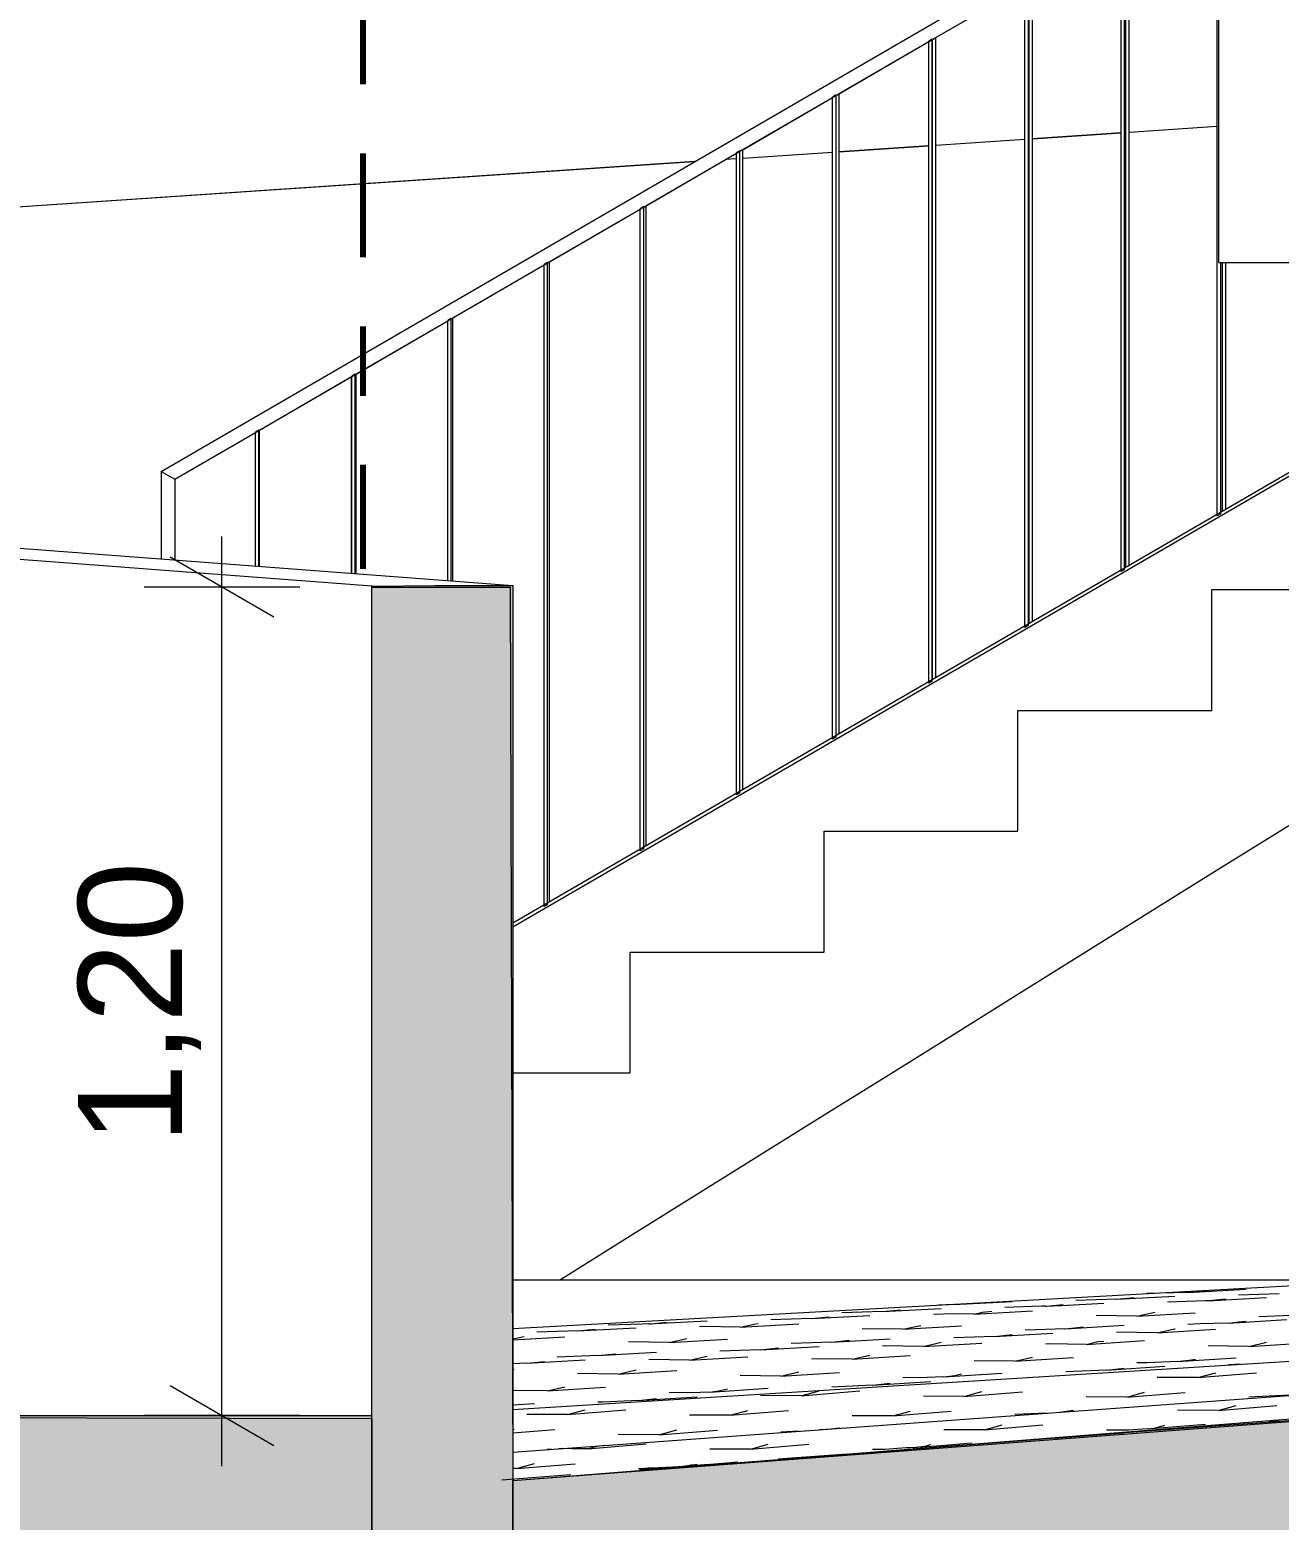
# Model space of a CAD drawing. Header units: metres. Extents: x -111189 to -108577, y -72951 to -72647.
# Drawn here: x -108923.427 to -108921.622, y -72944.199 to -72942.047 of the extents above; entities that cross this region are included whole.
import ezdxf

# ---------------------------------------------------------------- set-up
doc = ezdxf.new("R2010")
doc.units = ezdxf.units.M
doc.header["$MEASUREMENT"] = 0
doc.linetypes.add('Dot & Dashed Smaller', pattern=[0.36, 0.15, -0.09, 0.03, -0.09])
doc.linetypes.add('Hidden Line', pattern=[0.13, 0.08, -0.05])
for name, color, linetype in [('00 - DESENHO 2D', 7, 'Continuous'), ('01 - TERRENO PROPOSTO', 7, 'Continuous'), ('02 - ESTRADAS', 7, 'Continuous'), ('02 - PASSEIOS', 7, 'Continuous'), ('03 - LAJES', 7, 'Continuous'), ('06 - ESCADAS _ GUARDAS', 7, 'Continuous'), ('06 - GUARDA_CORRIMÃO', 7, 'Continuous'), ('07 - MUROS', 7, 'Continuous'), ('12 - COTAS GERAIS', 7, 'Continuous')]:
    doc.layers.add(name, color=color, linetype=linetype)
doc.styles.add('ESTILO_GERADO_7', font='')
doc.styles.get('ESTILO_GERADO_7').set_extended_font_data('Helvetica')
doc.dimstyles.new('ESTILO_GERADO__5', dxfattribs={"dimtxt": 0.15, "dimasz": 0.114, "dimexe": 0.18, "dimexo": 0.0625, "dimgap": 0, "dimtad": 1, "dimzin": 0, "dimdsep": 46, "dimtxsty": 'ESTILO_GERADO_7', "dimblk": 'ARROWHEAD_2', "dimblk1": 'ARROWHEAD_2', "dimblk2": 'ARROWHEAD_2', "dimcen": 0.09, "dimse1": 1, "dimse2": 1, "dimclrd": 7, "dimclre": 7, "dimclrt": 7, "dimadec": 0, "dimazin": 0, "dimtfac": 1, "dimtdec": 4, "dimtmove": 0, "dimatfit": 3, "dimfxl": 1, "dimtolj": 1, "dimtzin": 0, "dimarcsym": 0})

# ---------------------------------------------------------------- blocks, each defined once
blk = doc.blocks.new('Corte Elem_458_1', base_point=(-108745.4296, -72941.9624))
at = {"layer": '06 - ESCADAS _ GUARDAS', "color": 251, "linetype": 'Continuous', "lineweight": 13}
for p, q in [((-108920.4537, -72941.0683), (-108920.3402, -72941.0024)), ((-108920.4428, -72941.0851), (-108920.3397, -72941.0253)), ((-108920.5902, -72941.1476), (-108920.4587, -72941.0712)), ((-108920.4478, -72941.088), (-108920.4428, -72941.0851)), ((-108920.5824, -72941.1662), (-108920.4587, -72941.0943)), ((-108920.4537, -72941.0914), (-108920.4478, -72941.088)), ((-108920.6135, -72941.1611), (-108920.5952, -72941.1505)), ((-108920.5902, -72941.1707), (-108920.5874, -72941.1691)), ((-108920.5874, -72941.1691), (-108920.5824, -72941.1662)), ((-108920.7268, -72941.2268), (-108920.6335, -72941.1727)), ((-108920.6135, -72941.1842), (-108920.5952, -72941.1736)), ((-108920.7221, -72941.2472), (-108920.6335, -72941.1958)), ((-108920.7524, -72941.2417), (-108920.7318, -72941.2297)), ((-108920.8633, -72941.3061), (-108920.7574, -72941.2446)), ((-108920.7524, -72941.2648), (-108920.7318, -72941.2529)), ((-108920.7268, -72941.25), (-108920.7221, -72941.2472)), ((-108920.8617, -72941.3283), (-108920.7574, -72941.2677)), ((-108920.9998, -72941.3853), (-108920.8888, -72941.3209)), ((-108920.8838, -72941.318), (-108920.8683, -72941.309)), ((-108920.9998, -72941.4085), (-108920.8888, -72941.344)), ((-108920.8838, -72941.3411), (-108920.8683, -72941.3321)), ((-108920.8633, -72941.3292), (-108920.8617, -72941.3283)), ((-108921.1364, -72941.4646), (-108921.0202, -72941.3972)), ((-108921.0152, -72941.3943), (-108921.0048, -72941.3882)), ((-108921.1133, -72941.4743), (-108921.0202, -72941.4203)), ((-108921.0152, -72941.4174), (-108921.0063, -72941.4122)), ((-108921.0063, -72941.4122), (-108921.0048, -72941.4114)), ((-108921.1533, -72941.4744), (-108921.1516, -72941.4734)), ((-108921.1466, -72941.4705), (-108921.1414, -72941.4675)), ((-108921.1563, -72941.4993), (-108921.1479, -72941.4944)), ((-108921.839, -72941.8955), (-108921.7117, -72941.8216)), ((-108921.9786, -72941.9766), (-108921.8506, -72941.9023)), ((-108921.8456, -72941.8994), (-108921.844, -72941.8984)), ((-108921.844, -72941.8984), (-108921.839, -72941.8955)), ((-108922.1182, -72942.0576), (-108921.9896, -72941.983)), ((-108921.9846, -72941.98), (-108921.9836, -72941.9795)), ((-108921.9836, -72941.9795), (-108921.9786, -72941.9766)), ((-108922.2578, -72942.1387), (-108922.1285, -72942.0636)), ((-108922.1235, -72942.0607), (-108922.1232, -72942.0605)), ((-108922.1232, -72942.0605), (-108922.1182, -72942.0576)), ((-108922.2625, -72942.1414), (-108922.2578, -72942.1387)), ((-108922.3974, -72942.2197), (-108922.2675, -72942.1443)), ((-108922.5371, -72942.3007), (-108922.4064, -72942.2249)), ((-108922.4014, -72942.222), (-108922.3974, -72942.2197)), ((-108922.6767, -72942.3818), (-108922.5454, -72942.3056)), ((-108922.5404, -72942.3027), (-108922.5371, -72942.3007)), ((-108922.8163, -72942.4628), (-108922.6843, -72942.3862)), ((-108922.6793, -72942.3833), (-108922.6767, -72942.3818)), ((-108922.8183, -72942.464), (-108922.8163, -72942.4628)), ((-108922.9559, -72942.5439), (-108922.8233, -72942.4669)), ((-108923.0955, -72942.6249), (-108922.9623, -72942.5475)), ((-108922.9572, -72942.5446), (-108922.9559, -72942.5439)), ((-108923.2176, -72942.6958), (-108923.1012, -72942.6282)), ((-108923.0962, -72942.6253), (-108923.0955, -72942.6249))]:
    blk.add_line(p, q, dxfattribs=at)
blk = doc.blocks.new('Corte Elem_460_1', base_point=(-108745.4296, -72941.9624))
at = {"layer": '06 - ESCADAS _ GUARDAS', "color": 251, "linetype": 'Continuous', "lineweight": 13}
blk.add_line((-108923.2176, -72942.6958), (-108923.2176, -72942.8123), dxfattribs=at)
blk = doc.blocks.new('Corte Elem_511_1', base_point=(-108745.4296, -72941.9624))
at = {"layer": '07 - MUROS', "color": 251, "linetype": 'Continuous', "lineweight": 13}
for p, q in [((-108921.9896, -72942.2049), (-108922.1182, -72942.2135)), ((-108921.9896, -72942.205), (-108922.1182, -72942.2137)), ((-108921.9836, -72942.2045), (-108921.9846, -72942.2045)), ((-108921.9836, -72942.2046), (-108921.9846, -72942.2047)), ((-108921.8506, -72942.1955), (-108921.9786, -72942.2041)), ((-108921.8506, -72942.1957), (-108921.9786, -72942.2043)), ((-108921.844, -72942.1951), (-108921.8456, -72942.1952)), ((-108921.844, -72942.1952), (-108921.8456, -72942.1954)), ((-108921.7117, -72942.1862), (-108921.839, -72942.1947)), ((-108921.7117, -72942.1864), (-108921.839, -72942.1949)), ((-108922.2675, -72942.2236), (-108922.3974, -72942.2323)), ((-108922.2675, -72942.2237), (-108922.3974, -72942.2324)), ((-108922.1285, -72942.2142), (-108922.2578, -72942.2229)), ((-108922.1285, -72942.2144), (-108922.2578, -72942.2231)), ((-108922.1232, -72942.2138), (-108922.1235, -72942.2139)), ((-108922.1232, -72942.214), (-108922.1235, -72942.214)), ((-108922.4671, -72942.237), (-108923.9492, -72942.3367)), ((-108922.4673, -72942.2371), (-108923.9492, -72942.3367)), ((-108922.4064, -72942.233), (-108922.4223, -72942.2341)), ((-108922.4064, -72942.2329), (-108922.422, -72942.234))]:
    blk.add_line(p, q, dxfattribs=at)
blk = doc.blocks.new('Corte Elem_513_1', base_point=(-108745.4296, -72941.9624))
at = {"layer": '02 - PASSEIOS', "linetype": 'Continuous', "lineweight": 13}
blk.add_hatch(color=251, dxfattribs=at).paths.add_polyline_path([(-108924.3757, -72944.0482), (-108924.3757, -72949.1485), (-108922.9332, -72949.1485), (-108922.9332, -72944.0526), (-108923.3452, -72944.0513)])
at = {"layer": '02 - PASSEIOS', "color": 7, "linetype": 'Continuous', "lineweight": 20}
for p, q in [((-108924.3757, -72944.0482), (-108923.3452, -72944.0513)), ((-108923.3452, -72944.0513), (-108922.9332, -72944.0526)), ((-108922.9332, -72944.0526), (-108922.9332, -72948.2254))]:
    blk.add_line(p, q, dxfattribs=at)
blk = doc.blocks.new('Corte Elem_534_1', base_point=(-108745.4296, -72941.9624))
at = {"layer": '07 - MUROS', "linetype": 'Continuous', "lineweight": 13}
blk.add_hatch(color=251, dxfattribs=at).paths.add_polyline_path([(-108922.8422, -72942.8493), (-108922.9333, -72942.8501), (-108922.9333, -72944.0526), (-108922.9332, -72944.0526), (-108922.9332, -72948.2254), (-108922.7294, -72948.2254), (-108922.7294, -72942.8493)])
at = {"layer": '07 - MUROS', "color": 7, "linetype": 'Continuous', "lineweight": 13}
for p, q in [((-108922.9333, -72942.8501), (-108924.3792, -72942.7413)), ((-108924.1753, -72942.7396), (-108922.7294, -72942.8493))]:
    blk.add_line(p, q, dxfattribs=at)
at = {"layer": '07 - MUROS', "color": 7, "linetype": 'Continuous', "lineweight": 20}
for p, q in [((-108922.9333, -72942.8501), (-108922.8422, -72942.8493)), ((-108922.9333, -72948.2254), (-108922.9333, -72942.8501)), ((-108922.8422, -72942.8493), (-108922.7294, -72942.8493)), ((-108922.7294, -72942.8493), (-108922.7294, -72944.1418)), ((-108922.7294, -72944.1418), (-108922.7294, -72945.0824))]:
    blk.add_line(p, q, dxfattribs=at)
blk = doc.blocks.new('Corte Elem_537_1', base_point=(-108745.4296, -72941.9624))
at = {"layer": '03 - LAJES', "linetype": 'Continuous', "lineweight": 13}
blk.add_hatch(color=251, dxfattribs=at).paths.add_polyline_path([(-108920.5097, -72942.3825), (-108920.5097, -72941.5343), (-108920.9097, -72941.5343), (-108920.9097, -72942.3825)])
at = {"layer": '03 - LAJES', "color": 7, "linetype": 'Continuous', "lineweight": 13}
for q in [(-108921.7097, -72941.5343), (-108920.9097, -72942.3825)]:
    blk.add_line((-108921.7097, -72942.3825), q, dxfattribs=at)
at = {"layer": '03 - LAJES', "color": 7, "linetype": 'Continuous', "lineweight": 20}
for p, q in [((-108920.9097, -72942.3825), (-108920.9097, -72941.5343)), ((-108920.5097, -72941.5343), (-108920.5097, -72941.9824)), ((-108920.5097, -72942.3324), (-108920.5097, -72942.3825)), ((-108920.5097, -72942.3825), (-108920.9097, -72942.3825))]:
    blk.add_line(p, q, dxfattribs=at)
at = {"layer": '03 - LAJES', "color": 251, "linetype": 'Continuous', "lineweight": 13}
for p, q in [((-108920.3197, -72942.3825), (-108920.3197, -72942.3324)), ((-108920.5097, -72942.3825), (-108920.3197, -72942.3825))]:
    blk.add_line(p, q, dxfattribs=at)
blk = doc.blocks.new('Corte Elem_631_1', base_point=(-108745.4296, -72941.9624))
at = {"layer": '06 - ESCADAS _ GUARDAS', "color": 251, "linetype": 'Continuous', "lineweight": 13}
for p, q in [((-108920.8797, -72942.5061), (-108920.8797, -72942.3825)), ((-108920.3197, -72942.3926), (-108920.413, -72942.4508)), ((-108920.3197, -72942.3926), (-108920.3197, -72942.3825)), ((-108920.413, -72942.4508), (-108920.5063, -72942.509)), ((-108921.1597, -72942.5061), (-108920.8797, -72942.5061)), ((-108921.1597, -72942.6806), (-108921.1597, -72942.5061)), ((-108920.5063, -72942.509), (-108920.5997, -72942.5672)), ((-108920.5997, -72942.5672), (-108920.693, -72942.6254)), ((-108920.693, -72942.6254), (-108920.7863, -72942.6836)), ((-108921.4397, -72942.6806), (-108921.1597, -72942.6806)), ((-108921.4397, -72942.8551), (-108921.4397, -72942.6806)), ((-108920.7863, -72942.6836), (-108920.8797, -72942.7417)), ((-108920.8797, -72942.7417), (-108920.973, -72942.7999)), ((-108920.973, -72942.7999), (-108921.0663, -72942.8581)), ((-108921.7197, -72942.8551), (-108921.4397, -72942.8551)), ((-108921.7197, -72943.0297), (-108921.7197, -72942.8551)), ((-108921.0663, -72942.8581), (-108921.1597, -72942.9163)), ((-108921.1597, -72942.9163), (-108921.253, -72942.9745)), ((-108921.253, -72942.9745), (-108921.3463, -72943.0326)), ((-108921.9997, -72943.0297), (-108921.7197, -72943.0297)), ((-108921.9997, -72943.2042), (-108921.9997, -72943.0297)), ((-108921.3463, -72943.0326), (-108921.4397, -72943.0908)), ((-108921.4397, -72943.0908), (-108921.533, -72943.149)), ((-108921.533, -72943.149), (-108921.6263, -72943.2072)), ((-108922.2797, -72943.2042), (-108921.9997, -72943.2042)), ((-108922.2797, -72943.3788), (-108922.2797, -72943.2042)), ((-108921.6263, -72943.2072), (-108921.7197, -72943.2654)), ((-108921.7197, -72943.2654), (-108921.813, -72943.3236)), ((-108921.813, -72943.3236), (-108921.9063, -72943.3817)), ((-108922.5597, -72943.3788), (-108922.2797, -72943.3788)), ((-108922.5597, -72943.5533), (-108922.5597, -72943.3788)), ((-108921.9063, -72943.3817), (-108921.9997, -72943.4399)), ((-108921.9997, -72943.4399), (-108922.093, -72943.4981)), ((-108922.093, -72943.4981), (-108922.1863, -72943.5563)), ((-108922.7294, -72943.5533), (-108922.5597, -72943.5533)), ((-108922.1863, -72943.5563), (-108922.2797, -72943.6145)), ((-108922.2797, -72943.6145), (-108922.373, -72943.6726)), ((-108922.373, -72943.6726), (-108922.4663, -72943.7308)), ((-108922.4663, -72943.7308), (-108922.5597, -72943.789)), ((-108922.5597, -72943.789), (-108922.653, -72943.8472)), ((-108922.653, -72943.8472), (-108922.6614, -72943.8524))]:
    blk.add_line(p, q, dxfattribs=at)
blk = doc.blocks.new('Corte Elem_633_1', base_point=(-108745.4296, -72941.9624))
at = {"layer": '06 - ESCADAS _ GUARDAS', "color": 251, "linetype": 'Continuous', "lineweight": 13}
for p, q in [((-108921.144, -72942.4219), (-108921.0761, -72942.3825)), ((-108921.1409, -72942.4143), (-108921.086, -72942.3825)), ((-108921.154, -72942.4219), (-108921.1459, -72942.4172)), ((-108921.1459, -72942.4172), (-108921.1409, -72942.4143)), ((-108922.7294, -72943.3421), (-108921.1527, -72942.4269))]:
    blk.add_line(p, q, dxfattribs=at)
blk = doc.blocks.new('Corte Elem_635_1', base_point=(-108745.4296, -72941.9624))
at = {"layer": '06 - ESCADAS _ GUARDAS', "color": 251, "linetype": 'Continuous', "lineweight": 13}
blk.add_line((-108923.0955, -72942.8215), (-108923.0955, -72942.6249), dxfattribs=at)
blk = doc.blocks.new('Corte Elem_636_1', base_point=(-108745.4296, -72941.9624))
at = {"layer": '06 - ESCADAS _ GUARDAS', "color": 251, "linetype": 'Continuous', "lineweight": 13}
blk.add_line((-108922.9559, -72942.8321), (-108922.9559, -72942.5439), dxfattribs=at)
blk = doc.blocks.new('Corte Elem_637_1', base_point=(-108745.4296, -72941.9624))
at = {"layer": '06 - ESCADAS _ GUARDAS', "color": 251, "linetype": 'Continuous', "lineweight": 13}
blk.add_line((-108922.8163, -72942.8427), (-108922.8163, -72942.4628), dxfattribs=at)
blk = doc.blocks.new('Corte Elem_638_1', base_point=(-108745.4296, -72941.9624))
at = {"layer": '06 - ESCADAS _ GUARDAS', "color": 251, "linetype": 'Continuous', "lineweight": 13}
blk.add_line((-108922.6767, -72943.3057), (-108922.6767, -72942.3818), dxfattribs=at)
blk = doc.blocks.new('Corte Elem_639_1', base_point=(-108745.4296, -72941.9624))
at = {"layer": '06 - ESCADAS _ GUARDAS', "color": 251, "linetype": 'Continuous', "lineweight": 13}
blk.add_line((-108922.537, -72943.2247), (-108922.537, -72942.3007), dxfattribs=at)
blk = doc.blocks.new('Corte Elem_640_1', base_point=(-108745.4296, -72941.9624))
at = {"layer": '06 - ESCADAS _ GUARDAS', "color": 251, "linetype": 'Continuous', "lineweight": 13}
blk.add_line((-108922.3974, -72943.1437), (-108922.3974, -72942.2197), dxfattribs=at)
blk = doc.blocks.new('Corte Elem_641_1', base_point=(-108745.4296, -72941.9624))
at = {"layer": '06 - ESCADAS _ GUARDAS', "color": 251, "linetype": 'Continuous', "lineweight": 13}
blk.add_line((-108922.2578, -72943.0626), (-108922.2578, -72942.1387), dxfattribs=at)
blk = doc.blocks.new('Corte Elem_642_1', base_point=(-108745.4296, -72941.9624))
at = {"layer": '06 - ESCADAS _ GUARDAS', "color": 251, "linetype": 'Continuous', "lineweight": 13}
for p, q in [((-108922.1232, -72942.9845), (-108922.1232, -72942.0605)), ((-108922.1182, -72942.9816), (-108922.1182, -72942.0576))]:
    blk.add_line(p, q, dxfattribs=at)
blk = doc.blocks.new('Corte Elem_645_1', base_point=(-108745.4296, -72941.9624))
at = {"layer": '01 - TERRENO PROPOSTO', "linetype": 'Continuous', "lineweight": 13}
blk.add_hatch(color=251, dxfattribs=at).paths.add_polyline_path([(-108919.5646, -72945.0824), (-108919.5646, -72943.9032), (-108920.765, -72943.993), (-108921.1559, -72944.023), (-108921.8588, -72944.0734), (-108922.7294, -72944.1418), (-108922.7294, -72945.0824)])
at = {"layer": '01 - TERRENO PROPOSTO', "color": 7, "linetype": 'Continuous', "lineweight": 13}
for p, q in [((-108922.7294, -72943.9226), (-108919.8097, -72943.7617)), ((-108922.7294, -72944.0393), (-108919.5646, -72943.8433)), ((-108922.7294, -72944.101), (-108919.5646, -72943.8695)), ((-108922.0924, -72943.888), (-108922.0079, -72943.8835)), ((-108921.8573, -72943.8803), (-108921.9161, -72943.8822)), ((-108921.8573, -72943.8803), (-108921.7729, -72943.8758)), ((-108921.8573, -72943.8803), (-108921.8316, -72943.8777)), ((-108921.7545, -72943.8702), (-108921.8133, -72943.8721)), ((-108921.729, -72943.8824), (-108921.7839, -72943.8843)), ((-108921.7545, -72943.8702), (-108921.67, -72943.8657)), ((-108921.7545, -72943.8702), (-108921.7288, -72943.8676)), ((-108921.7251, -72943.8825), (-108921.729, -72943.8824)), ((-108921.7251, -72943.8825), (-108921.6745, -72943.8796)), ((-108921.7251, -72943.8825), (-108921.7236, -72943.8821)), ((-108921.7236, -72943.8821), (-108921.6994, -72943.8798)), ((-108921.6223, -72943.8724), (-108921.681, -72943.8744)), ((-108921.6745, -72943.8796), (-108921.6406, -72943.8778)), ((-108922.7294, -72944.1418), (-108919.5646, -72943.891)), ((-108922.2981, -72943.908), (-108922.2136, -72943.9035)), ((-108922.2981, -72943.908), (-108922.2725, -72943.9055)), ((-108922.2725, -72943.9055), (-108922.2723, -72943.9055)), ((-108922.1952, -72943.8981), (-108922.254, -72943.9)), ((-108922.1952, -72943.8981), (-108922.1108, -72943.8936)), ((-108922.1952, -72943.8981), (-108922.1695, -72943.8955)), ((-108922.0932, -72943.9011), (-108922.1218, -72943.902)), ((-108922.0924, -72943.888), (-108922.1147, -72943.8887)), ((-108922.063, -72943.9015), (-108922.0932, -72943.9011)), ((-108922.0924, -72943.888), (-108922.0809, -72943.8868)), ((-108922.063, -72943.9015), (-108921.9785, -72943.8967)), ((-108922.063, -72943.9015), (-108922.0511, -72943.8989)), ((-108922.0511, -72943.8989), (-108922.0373, -72943.8976)), ((-108921.965, -72943.8904), (-108922.0189, -72943.8922)), ((-108921.9602, -72943.8902), (-108921.965, -72943.8904)), ((-108921.9602, -72943.8902), (-108921.9369, -72943.889)), ((-108921.9602, -72943.8902), (-108921.9585, -72943.89)), ((-108921.9585, -72943.89), (-108921.9345, -72943.8877)), ((-108921.937, -72943.889), (-108921.8757, -72943.8858)), ((-108921.8279, -72943.9045), (-108921.8867, -72943.9038)), ((-108921.8279, -72943.9045), (-108921.8022, -72943.899)), ((-108921.8279, -72943.9045), (-108921.7435, -72943.8998)), ((-108921.5929, -72943.9033), (-108921.6516, -72943.9054)), ((-108922.6359, -72943.9257), (-108922.6947, -72943.9277)), ((-108922.6359, -72943.9257), (-108922.5515, -72943.9213)), ((-108922.6359, -72943.9257), (-108922.6102, -72943.9233)), ((-108922.5424, -72943.9162), (-108922.5919, -72943.9178)), ((-108922.5331, -72943.9158), (-108922.5424, -72943.9162)), ((-108922.5331, -72943.9158), (-108922.4486, -72943.9114)), ((-108922.5331, -72943.9158), (-108922.5293, -72943.9155)), ((-108922.5293, -72943.9155), (-108922.5074, -72943.9133)), ((-108922.4574, -72943.9197), (-108922.4597, -72943.9198)), ((-108922.4009, -72943.9204), (-108922.4574, -72943.9197)), ((-108922.4009, -72943.9204), (-108922.3786, -72943.9157)), ((-108922.4009, -72943.9204), (-108922.3164, -72943.9157)), ((-108922.3786, -72943.9157), (-108922.3752, -72943.9153)), ((-108922.2981, -72943.908), (-108922.3568, -72943.9099)), ((-108922.1658, -72943.9235), (-108922.2246, -72943.9228)), ((-108922.1658, -72943.9235), (-108922.1401, -72943.918)), ((-108922.1658, -72943.9235), (-108922.0814, -72943.9188)), ((-108921.9308, -72943.9227), (-108921.9895, -72943.9248)), ((-108921.9308, -72943.9227), (-108921.8463, -72943.9178)), ((-108921.9308, -72943.9227), (-108921.9051, -72943.9199)), ((-108921.7985, -72943.9285), (-108921.8573, -72943.9276)), ((-108921.7985, -72943.9285), (-108921.7737, -72943.9228)), ((-108921.7985, -72943.9285), (-108921.7141, -72943.9235)), ((-108921.7737, -72943.9228), (-108921.7728, -72943.9227)), ((-108921.7369, -72943.9159), (-108921.7545, -72943.9165)), ((-108921.6957, -72943.9145), (-108921.7369, -72943.9159)), ((-108921.6957, -72943.9145), (-108921.6112, -72943.9096)), ((-108921.6957, -72943.9145), (-108921.6811, -72943.9129)), ((-108921.6811, -72943.9129), (-108921.67, -72943.9117)), ((-108922.7294, -72943.9374), (-108922.7131, -72943.9339)), ((-108922.7294, -72943.9389), (-108922.6543, -72943.9347)), ((-108922.5037, -72943.9425), (-108922.5625, -72943.9417)), ((-108922.5037, -72943.9425), (-108922.478, -72943.937)), ((-108922.5037, -72943.9425), (-108922.4192, -72943.9378)), ((-108922.3715, -72943.9532), (-108922.287, -72943.9484)), ((-108922.2687, -72943.9421), (-108922.3274, -72943.9442)), ((-108922.2687, -72943.9421), (-108922.1842, -72943.9372)), ((-108922.2687, -72943.9421), (-108922.243, -72943.9394)), ((-108922.1364, -72943.9483), (-108922.1952, -72943.9474)), ((-108922.1364, -72943.9483), (-108922.1107, -72943.9424)), ((-108922.1364, -72943.9483), (-108922.052, -72943.9434)), ((-108922.0336, -72943.9338), (-108922.0924, -72943.9359)), ((-108922.0336, -72943.9338), (-108921.9491, -72943.929)), ((-108922.0336, -72943.9338), (-108922.0079, -72943.9311)), ((-108921.9549, -72943.9447), (-108921.9601, -72943.9449)), ((-108921.9014, -72943.9454), (-108921.9549, -72943.9447)), ((-108921.9014, -72943.9454), (-108921.8169, -72943.94)), ((-108921.9014, -72943.9454), (-108921.8842, -72943.9413)), ((-108921.8842, -72943.9413), (-108921.8757, -72943.9405)), ((-108921.6663, -72943.9483), (-108921.7251, -72943.9476)), ((-108921.6663, -72943.9483), (-108921.6406, -72943.9422)), ((-108921.6663, -72943.9483), (-108921.5818, -72943.9429)), ((-108922.7094, -72943.9726), (-108922.6249, -72943.9678)), ((-108922.7094, -72943.9726), (-108922.6837, -72943.9699)), ((-108922.6066, -72943.9615), (-108922.6653, -72943.9636)), ((-108922.6066, -72943.9615), (-108922.5221, -72943.9567)), ((-108922.6066, -72943.9615), (-108922.5808, -72943.9588)), ((-108922.4743, -72943.9681), (-108922.5331, -72943.9672)), ((-108922.4743, -72943.9681), (-108922.4486, -72943.9622)), ((-108922.4743, -72943.9681), (-108922.3898, -72943.9632)), ((-108922.3715, -72943.9532), (-108922.4303, -72943.9553)), ((-108922.3715, -72943.9532), (-108922.3458, -72943.9505)), ((-108922.2393, -72943.9669), (-108922.298, -72943.9662)), ((-108922.2393, -72943.9669), (-108922.2136, -72943.9608)), ((-108922.2393, -72943.9669), (-108922.1548, -72943.9615)), ((-108922.0042, -72943.9698), (-108922.063, -72943.969)), ((-108922.0042, -72943.9698), (-108921.9785, -72943.9637)), ((-108922.0042, -72943.9698), (-108921.9197, -72943.9644)), ((-108921.7691, -72943.9703), (-108921.8131, -72943.9721)), ((-108921.7691, -72943.9703), (-108921.6847, -72943.9649)), ((-108921.7691, -72943.9703), (-108921.7492, -72943.9679)), ((-108921.7492, -72943.9679), (-108921.7434, -72943.9666)), ((-108922.7094, -72943.9726), (-108922.7294, -72943.9733)), ((-108922.7294, -72943.9817), (-108922.7277, -72943.9816)), ((-108922.5772, -72943.9884), (-108922.6359, -72943.9876)), ((-108922.5772, -72943.9884), (-108922.5514, -72943.9823)), ((-108922.5772, -72943.9884), (-108922.4927, -72943.983)), ((-108922.3421, -72943.9912), (-108922.4009, -72943.9905)), ((-108922.3421, -72943.9912), (-108922.3164, -72943.9852)), ((-108922.3421, -72943.9912), (-108922.2576, -72943.9859)), ((-108922.107, -72943.9922), (-108922.1429, -72943.9937)), ((-108922.107, -72943.9922), (-108922.0226, -72943.9868)), ((-108922.107, -72943.9922), (-108922.0908, -72943.9903)), ((-108922.0908, -72943.9903), (-108922.0813, -72943.988)), ((-108921.872, -72943.9825), (-108921.9307, -72943.985)), ((-108921.872, -72943.9825), (-108921.7875, -72943.977)), ((-108921.872, -72943.9825), (-108921.8463, -72943.9795)), ((-108921.8131, -72943.9721), (-108921.8279, -72943.9719)), ((-108921.7397, -72943.9933), (-108921.714, -72943.9863)), ((-108921.7397, -72943.9933), (-108921.6553, -72943.9865)), ((-108921.6863, -72943.9745), (-108921.6957, -72943.9749)), ((-108921.6785, -72943.9742), (-108921.6863, -72943.9745)), ((-108922.68, -72944.0127), (-108922.7294, -72944.0121)), ((-108922.68, -72944.0127), (-108922.6543, -72944.0066)), ((-108922.68, -72944.0127), (-108922.5955, -72944.0074)), ((-108922.4449, -72944.0142), (-108922.3605, -72944.0087)), ((-108922.4449, -72944.0142), (-108922.4324, -72944.0126)), ((-108922.4324, -72944.0126), (-108922.4192, -72944.0095)), ((-108922.3127, -72944.0195), (-108922.287, -72944.0125)), ((-108922.3127, -72944.0195), (-108922.2282, -72944.0127)), ((-108922.2099, -72944.0045), (-108922.2686, -72944.007)), ((-108922.2099, -72944.0045), (-108922.1254, -72943.999)), ((-108922.2099, -72944.0045), (-108922.1842, -72944.0015)), ((-108922.1429, -72943.9937), (-108922.1658, -72943.9934)), ((-108922.0776, -72944.0205), (-108922.0519, -72944.0135)), ((-108922.0776, -72944.0205), (-108921.9932, -72944.0137)), ((-108921.7397, -72943.9933), (-108921.7985, -72943.9931)), ((-108922.7294, -72944.0326), (-108922.6983, -72944.0306)), ((-108922.5992, -72944.0287), (-108922.6065, -72944.029)), ((-108922.5478, -72944.0265), (-108922.5992, -72944.0287)), ((-108922.5478, -72944.0265), (-108922.4633, -72944.021)), ((-108922.5478, -72944.0265), (-108922.522, -72944.0235)), ((-108922.4726, -72944.0153), (-108922.5037, -72944.0149)), ((-108922.4449, -72944.0142), (-108922.4726, -72944.0153)), ((-108922.3127, -72944.0195), (-108922.3715, -72944.0193)), ((-108922.0776, -72944.0205), (-108922.1364, -72944.0203)), ((-108921.8426, -72944.0216), (-108921.9013, -72944.0213)), ((-108921.8426, -72944.0216), (-108921.8169, -72944.0145)), ((-108921.8426, -72944.0216), (-108921.7581, -72944.0148)), ((-108921.7103, -72944.0407), (-108921.6846, -72944.0336)), ((-108921.7103, -72944.0407), (-108921.6259, -72944.0337)), ((-108921.6075, -72944.0188), (-108921.6663, -72944.0216)), ((-108922.6506, -72944.0467), (-108922.7094, -72944.0465)), ((-108922.6506, -72944.0467), (-108922.6249, -72944.0397)), ((-108922.6506, -72944.0467), (-108922.5661, -72944.0399)), ((-108922.4155, -72944.0477), (-108922.4743, -72944.0475)), ((-108922.4155, -72944.0477), (-108922.3898, -72944.0407)), ((-108922.4155, -72944.0477), (-108922.3311, -72944.0409)), ((-108922.1805, -72944.0488), (-108922.2392, -72944.0485)), ((-108922.1805, -72944.0488), (-108922.1548, -72944.0417)), ((-108922.1805, -72944.0488), (-108922.096, -72944.042)), ((-108921.9589, -72944.0447), (-108922.0042, -72944.0468)), ((-108921.9399, -72944.0433), (-108921.9197, -72944.0405)), ((-108921.7103, -72944.0407), (-108921.7691, -72944.0406)), ((-108921.6223, -72944.0565), (-108921.6369, -72944.0565)), ((-108922.7294, -72944.0683), (-108922.7277, -72944.0679)), ((-108922.7294, -72944.073), (-108922.6689, -72944.0681)), ((-108922.5184, -72944.0759), (-108922.5771, -72944.0757)), ((-108922.5184, -72944.0759), (-108922.4927, -72944.0689)), ((-108922.5184, -72944.0759), (-108922.4339, -72944.0692)), ((-108922.3163, -72944.0708), (-108922.3421, -72944.072)), ((-108922.2833, -72944.0685), (-108922.2865, -72944.0686)), ((-108922.2833, -72944.0685), (-108922.2554, -72944.0664)), ((-108922.2833, -72944.0685), (-108922.2821, -72944.0683)), ((-108922.27, -72944.0674), (-108922.2576, -72944.0657)), ((-108922.0482, -72944.0687), (-108922.107, -72944.0686)), ((-108922.0482, -72944.0687), (-108922.0225, -72944.0616)), ((-108922.0482, -72944.0687), (-108921.9638, -72944.0617)), ((-108921.8393, -72944.0692), (-108921.8719, -72944.0692)), ((-108921.8132, -72944.0673), (-108921.8393, -72944.0692)), ((-108921.8132, -72944.0673), (-108921.7287, -72944.0606)), ((-108921.8132, -72944.0673), (-108921.8024, -72944.0663)), ((-108921.8024, -72944.0663), (-108921.7875, -72944.0622)), ((-108922.6736, -72944.097), (-108922.68, -72944.0973)), ((-108922.6595, -72944.096), (-108922.6634, -72944.0962)), ((-108922.6442, -72944.0961), (-108922.6595, -72944.096)), ((-108922.6212, -72944.0961), (-108922.6442, -72944.0961)), ((-108922.6212, -72944.0961), (-108922.5367, -72944.0891)), ((-108922.6212, -72944.0961), (-108922.6136, -72944.094)), ((-108922.6136, -72944.094), (-108922.6072, -72944.0922)), ((-108922.6072, -72944.0922), (-108922.6054, -72944.092)), ((-108922.6, -72944.0916), (-108922.5955, -72944.0909)), ((-108922.3861, -72944.0967), (-108922.4449, -72944.0966)), ((-108922.3861, -72944.0967), (-108922.3604, -72944.0896)), ((-108922.3861, -72944.0967), (-108922.3017, -72944.0897)), ((-108922.1921, -72944.0972), (-108922.2098, -72944.0972)), ((-108922.1614, -72944.095), (-108922.1921, -72944.0972)), ((-108922.1556, -72944.0947), (-108922.1614, -72944.095)), ((-108922.1511, -72944.0944), (-108922.1556, -72944.0947)), ((-108922.1511, -72944.0944), (-108922.1109, -72944.0912)), ((-108922.1511, -72944.0944), (-108922.1494, -72944.0942)), ((-108922.1494, -72944.0942), (-108922.1471, -72944.0938)), ((-108922.1471, -72944.0938), (-108922.1342, -72944.0926)), ((-108922.1342, -72944.0926), (-108922.1254, -72944.0902)), ((-108922.111, -72944.0912), (-108922.0666, -72944.0875)), ((-108922.724, -72944.1247), (-108922.6983, -72944.1176)), ((-108922.724, -72944.1247), (-108922.6395, -72944.1177)), ((-108922.489, -72944.1221), (-108922.4045, -72944.1152)), ((-108922.489, -72944.1221), (-108922.4743, -72944.1198)), ((-108922.4743, -72944.1198), (-108922.4729, -72944.1196)), ((-108922.4729, -72944.1196), (-108922.4719, -72944.1195)), ((-108922.4719, -72944.1195), (-108922.4659, -72944.1189)), ((-108922.4659, -72944.1189), (-108922.4633, -72944.1182)), ((-108922.724, -72944.1247), (-108922.7294, -72944.1247)), ((-108922.5449, -72944.1252), (-108922.5477, -72944.1252)), ((-108922.5338, -72944.1244), (-108922.5449, -72944.1252)), ((-108922.5317, -72944.1243), (-108922.5338, -72944.1244)), ((-108922.5287, -72944.1241), (-108922.5317, -72944.1243)), ((-108922.489, -72944.1221), (-108922.5287, -72944.1241))]:
    blk.add_line(p, q, dxfattribs=at)
at = {"layer": '01 - TERRENO PROPOSTO', "color": 7, "linetype": 'Continuous', "lineweight": 20}
for p, q in [((-108921.8588, -72944.0734), (-108921.1559, -72944.023)), ((-108922.7294, -72944.1418), (-108921.8588, -72944.0734)), ((-108922.7294, -72945.0824), (-108922.7294, -72944.1418))]:
    blk.add_line(p, q, dxfattribs=at)
blk = doc.blocks.new('Corte Elem_649_1', base_point=(-108745.4296, -72941.9624))
at = {"layer": '06 - ESCADAS _ GUARDAS', "color": 251, "linetype": 'Continuous', "lineweight": 13}
for p, q in [((-108921.9836, -72942.9034), (-108921.9836, -72941.9795)), ((-108921.9786, -72942.9005), (-108921.9786, -72941.9766))]:
    blk.add_line(p, q, dxfattribs=at)
blk = doc.blocks.new('Corte Elem_650_1', base_point=(-108745.4296, -72941.9624))
at = {"layer": '06 - ESCADAS _ GUARDAS', "color": 251, "linetype": 'Continuous', "lineweight": 13}
for p, q in [((-108921.844, -72942.8224), (-108921.844, -72941.8984)), ((-108921.839, -72942.8195), (-108921.839, -72941.8955))]:
    blk.add_line(p, q, dxfattribs=at)
blk = doc.blocks.new('Corte Elem_653_1', base_point=(-108745.4296, -72941.9624))
at = {"layer": '06 - ESCADAS _ GUARDAS', "color": 251, "linetype": 'Continuous', "lineweight": 13}
for p, q in [((-108921.7044, -72942.7414), (-108921.7044, -72942.3825)), ((-108921.6994, -72942.7385), (-108921.6994, -72942.3825))]:
    blk.add_line(p, q, dxfattribs=at)
blk = doc.blocks.new('Corte Elem_669_1', base_point=(-108745.4296, -72941.9624))
at = {"layer": '06 - GUARDA_CORRIMÃO', "color": 251, "linetype": 'Continuous', "lineweight": 13}
for p, q in [((-108923.2377, -72942.6843), (-108923.2377, -72942.8108)), ((-108923.2376, -72942.6843), (-108923.2376, -72942.8108)), ((-108923.2176, -72942.6958), (-108923.2176, -72942.8123))]:
    blk.add_line(p, q, dxfattribs=at)
blk = doc.blocks.new('Corte Elem_670_1', base_point=(-108745.4296, -72941.9624))
at = {"layer": '06 - GUARDA_CORRIMÃO', "color": 251, "linetype": 'Continuous', "lineweight": 13}
for p, q in [((-108921.1961, -72941.4993), (-108921.1714, -72941.4849)), ((-108921.1628, -72941.4799), (-108921.1534, -72941.4744)), ((-108921.1628, -72941.4799), (-108921.1628, -72941.4799)), ((-108921.1563, -72941.4993), (-108921.1479, -72941.4944)), ((-108921.1534, -72941.4744), (-108921.1519, -72941.4799)), ((-108921.1505, -72941.4849), (-108921.1479, -72941.4944)), ((-108921.1962, -72941.4993), (-108921.1961, -72941.4993)), ((-108923.2376, -72942.6843), (-108921.7097, -72941.7973)), ((-108921.8456, -72941.8994), (-108921.7117, -72941.8216)), ((-108921.7117, -72941.8216), (-108921.7097, -72941.8205)), ((-108921.9846, -72941.98), (-108921.8506, -72941.9023)), ((-108921.8506, -72941.9023), (-108921.8456, -72941.8994)), ((-108922.1235, -72942.0607), (-108921.9896, -72941.9829)), ((-108921.9896, -72941.9829), (-108921.9846, -72941.98)), ((-108922.2625, -72942.1413), (-108922.1285, -72942.0636)), ((-108922.1285, -72942.0636), (-108922.1235, -72942.0607)), ((-108922.4014, -72942.222), (-108922.2675, -72942.1442)), ((-108922.2675, -72942.1442), (-108922.2625, -72942.1413)), ((-108922.5404, -72942.3027), (-108922.4064, -72942.2249)), ((-108922.4064, -72942.2249), (-108922.4014, -72942.222)), ((-108922.6793, -72942.3833), (-108922.5454, -72942.3056)), ((-108922.5454, -72942.3056), (-108922.5404, -72942.3027)), ((-108922.8183, -72942.464), (-108922.6843, -72942.3862)), ((-108922.6843, -72942.3862), (-108922.6793, -72942.3833)), ((-108922.9572, -72942.5446), (-108922.8233, -72942.4669)), ((-108922.8233, -72942.4669), (-108922.8183, -72942.464)), ((-108923.0962, -72942.6253), (-108922.9622, -72942.5475)), ((-108922.9622, -72942.5475), (-108922.9572, -72942.5446)), ((-108923.2176, -72942.6958), (-108923.1012, -72942.6282)), ((-108923.1012, -72942.6282), (-108923.0962, -72942.6253)), ((-108923.2376, -72942.6843), (-108923.2176, -72942.6958))]:
    blk.add_line(p, q, dxfattribs=at)
blk = doc.blocks.new('Corte Elem_672_1', base_point=(-108745.4296, -72941.9624))
at = {"layer": '06 - GUARDA_CORRIMÃO', "color": 251, "linetype": 'Continuous', "lineweight": 13}
for p, q in [((-108922.7294, -72943.3364), (-108921.154, -72942.4219)), ((-108922.7294, -72943.3421), (-108921.1527, -72942.4269)), ((-108921.154, -72942.4219), (-108921.1527, -72942.4269))]:
    blk.add_line(p, q, dxfattribs=at)
blk = doc.blocks.new('Corte Elem_681_1', base_point=(-108745.4296, -72941.9624))
at = {"layer": '06 - GUARDA_CORRIMÃO', "color": 251, "linetype": 'Continuous', "lineweight": 13}
for p, q in [((-108923.0962, -72942.6247), (-108923.1012, -72942.6276)), ((-108923.1012, -72942.8211), (-108923.1012, -72942.6276)), ((-108923.1012, -72942.8211), (-108923.1012, -72942.6282)), ((-108923.0962, -72942.6253), (-108923.0962, -72942.6247)), ((-108923.0962, -72942.8215), (-108923.0962, -72942.6253))]:
    blk.add_line(p, q, dxfattribs=at)
blk = doc.blocks.new('Corte Elem_682_1', base_point=(-108745.4296, -72941.9624))
at = {"layer": '06 - GUARDA_CORRIMÃO', "color": 251, "linetype": 'Continuous', "lineweight": 13}
for p, q in [((-108922.9623, -72942.8316), (-108922.9623, -72942.5475)), ((-108922.9572, -72942.544), (-108922.9622, -72942.5469)), ((-108922.9622, -72942.8316), (-108922.9622, -72942.5469)), ((-108922.9572, -72942.5446), (-108922.9572, -72942.544)), ((-108922.9572, -72942.832), (-108922.9572, -72942.5446))]:
    blk.add_line(p, q, dxfattribs=at)
blk = doc.blocks.new('Corte Elem_683_1', base_point=(-108745.4296, -72941.9624))
at = {"layer": '06 - GUARDA_CORRIMÃO', "color": 251, "linetype": 'Continuous', "lineweight": 13}
for p, q in [((-108922.8183, -72942.4633), (-108922.8233, -72942.4662)), ((-108922.8183, -72942.464), (-108922.8183, -72942.4633)), ((-108922.8233, -72942.8422), (-108922.8233, -72942.4662)), ((-108922.8233, -72942.8422), (-108922.8233, -72942.4669)), ((-108922.8183, -72942.8426), (-108922.8183, -72942.464))]:
    blk.add_line(p, q, dxfattribs=at)
blk = doc.blocks.new('Corte Elem_684_1', base_point=(-108745.4296, -72941.9624))
at = {"layer": '06 - GUARDA_CORRIMÃO', "color": 251, "linetype": 'Continuous', "lineweight": 13}
for p, q in [((-108922.6793, -72942.3827), (-108922.6843, -72942.3856)), ((-108922.6843, -72943.3131), (-108922.6843, -72942.3856)), ((-108922.6843, -72943.3102), (-108922.6843, -72942.3862)), ((-108922.6793, -72942.3833), (-108922.6793, -72942.3827)), ((-108922.6793, -72943.3073), (-108922.6793, -72942.3833)), ((-108922.6793, -72943.3102), (-108922.6843, -72943.3131)), ((-108922.6793, -72943.3102), (-108922.6793, -72943.3073))]:
    blk.add_line(p, q, dxfattribs=at)
blk = doc.blocks.new('Corte Elem_685_1', base_point=(-108745.4296, -72941.9624))
at = {"layer": '06 - GUARDA_CORRIMÃO', "color": 251, "linetype": 'Continuous', "lineweight": 13}
for p, q in [((-108922.5404, -72942.302), (-108922.5454, -72942.3049)), ((-108922.5454, -72943.2324), (-108922.5454, -72942.3049)), ((-108922.5454, -72943.2295), (-108922.5454, -72942.3056)), ((-108922.5404, -72942.3027), (-108922.5404, -72942.302)), ((-108922.5404, -72943.2266), (-108922.5404, -72942.3027)), ((-108922.5404, -72943.2295), (-108922.5454, -72943.2324)), ((-108922.5404, -72943.2295), (-108922.5404, -72943.2266))]:
    blk.add_line(p, q, dxfattribs=at)
blk = doc.blocks.new('Corte Elem_686_1', base_point=(-108745.4296, -72941.9624))
at = {"layer": '06 - GUARDA_CORRIMÃO', "color": 251, "linetype": 'Continuous', "lineweight": 13}
for p, q in [((-108922.4014, -72942.2214), (-108922.4064, -72942.2243)), ((-108922.4064, -72943.1518), (-108922.4064, -72942.2243)), ((-108922.4064, -72943.1489), (-108922.4064, -72942.2249)), ((-108922.4014, -72942.222), (-108922.4014, -72942.2214)), ((-108922.4014, -72943.146), (-108922.4014, -72942.222)), ((-108922.4014, -72943.1489), (-108922.4064, -72943.1518)), ((-108922.4014, -72943.1489), (-108922.4014, -72943.146))]:
    blk.add_line(p, q, dxfattribs=at)
blk = doc.blocks.new('Corte Elem_687_1', base_point=(-108745.4296, -72941.9624))
at = {"layer": '06 - GUARDA_CORRIMÃO', "color": 251, "linetype": 'Continuous', "lineweight": 13}
for p, q in [((-108922.2625, -72942.1407), (-108922.2675, -72942.1436)), ((-108922.2625, -72942.1413), (-108922.2625, -72942.1407)), ((-108922.2675, -72943.0711), (-108922.2675, -72942.1436)), ((-108922.2675, -72943.0682), (-108922.2675, -72942.1443)), ((-108922.2625, -72943.0653), (-108922.2625, -72942.1413)), ((-108922.2625, -72943.0682), (-108922.2625, -72943.0653)), ((-108922.2625, -72943.0682), (-108922.2675, -72943.0711))]:
    blk.add_line(p, q, dxfattribs=at)
blk = doc.blocks.new('Corte Elem_688_1', base_point=(-108745.4296, -72941.9624))
at = {"layer": '06 - GUARDA_CORRIMÃO', "color": 251, "linetype": 'Continuous', "lineweight": 13}
for p, q in [((-108922.1235, -72942.0601), (-108922.1285, -72942.063)), ((-108922.1285, -72942.9905), (-108922.1285, -72942.063)), ((-108922.1285, -72942.9876), (-108922.1285, -72942.0636)), ((-108922.1235, -72942.0607), (-108922.1235, -72942.0601)), ((-108922.1235, -72942.9847), (-108922.1235, -72942.0607)), ((-108922.1235, -72942.9876), (-108922.1285, -72942.9905)), ((-108922.1235, -72942.9876), (-108922.1235, -72942.9847))]:
    blk.add_line(p, q, dxfattribs=at)
blk = doc.blocks.new('Corte Elem_691_1', base_point=(-108745.4296, -72941.9624))
at = {"layer": '06 - GUARDA_CORRIMÃO', "color": 251, "linetype": 'Continuous', "lineweight": 13}
for p, q in [((-108921.9846, -72941.9794), (-108921.9896, -72941.9823)), ((-108921.9896, -72942.9098), (-108921.9896, -72941.9823)), ((-108921.9896, -72942.9069), (-108921.9896, -72941.9829)), ((-108921.9846, -72941.98), (-108921.9846, -72941.9794)), ((-108921.9846, -72942.904), (-108921.9846, -72941.98)), ((-108921.9846, -72942.9069), (-108921.9896, -72942.9098)), ((-108921.9846, -72942.9069), (-108921.9846, -72942.904))]:
    blk.add_line(p, q, dxfattribs=at)
blk = doc.blocks.new('Corte Elem_692_1', base_point=(-108745.4296, -72941.9624))
at = {"layer": '06 - GUARDA_CORRIMÃO', "color": 251, "linetype": 'Continuous', "lineweight": 13}
for p, q in [((-108921.8456, -72941.8988), (-108921.8506, -72941.9017)), ((-108921.8506, -72942.8292), (-108921.8506, -72941.9017)), ((-108921.8506, -72942.8263), (-108921.8506, -72941.9023)), ((-108921.8456, -72941.8994), (-108921.8456, -72941.8988)), ((-108921.8456, -72942.8234), (-108921.8456, -72941.8994)), ((-108921.8456, -72942.8263), (-108921.8506, -72942.8292)), ((-108921.8456, -72942.8263), (-108921.8456, -72942.8234))]:
    blk.add_line(p, q, dxfattribs=at)
blk = doc.blocks.new('Corte Elem_697_1', base_point=(-108745.4296, -72941.9624))
at = {"layer": '06 - GUARDA_CORRIMÃO', "color": 251, "linetype": 'Continuous', "lineweight": 13}
for p, q in [((-108921.7097, -72941.8198), (-108921.7117, -72941.821)), ((-108921.7117, -72942.7485), (-108921.7117, -72941.821)), ((-108921.7117, -72942.7456), (-108921.7117, -72941.8216)), ((-108921.7067, -72942.7427), (-108921.7067, -72942.3825)), ((-108921.7067, -72942.7456), (-108921.7067, -72942.7427)), ((-108921.7067, -72942.7456), (-108921.7117, -72942.7485))]:
    blk.add_line(p, q, dxfattribs=at)
blk = doc.blocks.new('Corte Elem_706_1', base_point=(-108745.4296, -72941.9624))
at = {"layer": '07 - MUROS', "color": 251, "linetype": 'Continuous', "lineweight": 13}
blk.add_line((-108921.4566, -72943.8524), (-108922.7294, -72943.8524), dxfattribs=at)
blk = doc.blocks.new('*D1371', base_point=(-108745.4296, -72941.9624))
at = {"layer": '12 - COTAS GERAIS', "color": 7, "linetype": 'Continuous', "lineweight": 5, "transparency": 16777216}
for p, q in [((-108918.3441, -72944.6624), (-108918.3441, -72942.3324)), ((-108918.4191, -72944.6191), (-108918.2691, -72944.7057)), ((-108918.2316, -72944.6624), (-108918.4566, -72944.6624)), ((-108918.3441, -72944.8124), (-108918.3441, -72944.6624)), ((-108918.4191, -72944.7691), (-108918.2691, -72944.8557))]:
    blk.add_line(p, q, dxfattribs=at)
blk = doc.blocks.new('ARROWHEAD_2')
at = {"color": 0, "linetype": 'Continuous', "lineweight": 0}
for p, q in [((-0.378, -0.655), (0.378, 0.655)), ((0, 0), (-1, 0))]:
    blk.add_line(p, q, dxfattribs=at)
blk = doc.blocks.new('*D1372', base_point=(-108745.4296, -72941.9624))
at = {"layer": '12 - COTAS GERAIS', "color": 7, "linetype": 'Continuous', "lineweight": 5, "transparency": 16777216}
for p, q in [((-108918.4191, -72942.2891), (-108918.2691, -72942.3757)), ((-108918.2316, -72942.3324), (-108918.4566, -72942.3324)), ((-108918.3441, -72944.6624), (-108918.3441, -72942.3324)), ((-108918.4191, -72944.6191), (-108918.2691, -72944.7057))]:
    blk.add_line(p, q, dxfattribs=at)
at = {"layer": '12 - COTAS GERAIS', "color": 7, "lineweight": 5, "transparency": 16777216, "char_height": 0.15, "attachment_point": 7, "rotation": 90, "style": 'ESTILO_GERADO_7'}
for s, insert in [('\\A1;{\\pql;\\fHelvetica|b0|i0|c0|p0;\\W1.000000;0,35}', (-108918.3741, -72942.7879)), ('\\A1;{\\pql;\\fHelvetica|b0|i0|c0|p0;\\W1.000000;2,33}', (-108918.3741, -72943.7035)), ('\\A1;{\\pql;\\fHelvetica|b0|i0|c0|p0;\\W1.000000;0,15}', (-108918.3741, -72944.6191))]:
    blk.add_mtext(s, dxfattribs=dict(at, insert=insert))
blk = doc.blocks.new('*D1377', base_point=(-108745.4296, -72941.9624))
at = {"layer": '12 - COTAS GERAIS', "color": 7, "linetype": 'Continuous', "lineweight": 5, "transparency": 16777216}
for p, q in [((-108923.1497, -72942.8516), (-108923.1497, -72942.7783)), ((-108923.0747, -72942.8949), (-108923.2247, -72942.8083)), ((-108923.0372, -72942.8516), (-108923.2622, -72942.8516)), ((-108923.1497, -72944.0481), (-108923.1497, -72942.8516)), ((-108923.2247, -72944.0048), (-108923.0747, -72944.0914)), ((-108923.0372, -72944.0481), (-108923.2622, -72944.0481)), ((-108923.1497, -72944.1215), (-108923.1497, -72944.0481))]:
    blk.add_line(p, q, dxfattribs=at)
at = {"layer": '12 - COTAS GERAIS', "color": 7, "lineweight": 5, "transparency": 16777216, "insert": (-108923.1797, -72943.656), "char_height": 0.15, "attachment_point": 7, "rotation": 90, "style": 'ESTILO_GERADO_7'}
blk.add_mtext('\\A1;{\\pql;\\fHelvetica|b0|i0|c0|p0;\\W1.000000;1,20}', dxfattribs=at)

msp = doc.modelspace()

# ---------------------------------------------------------------- hatches: boundary and pattern name
at = {"layer": '00 - DESENHO 2D', "linetype": 'Continuous', "lineweight": 13}
msp.add_hatch(color=251, dxfattribs=at).paths.add_polyline_path([(-108924.3757, -72944.1993), (-108924.376, -72944.0481), (-108922.9333, -72944.0481), (-108922.9333, -72942.8516), (-108922.7331, -72942.8516), (-108922.7295, -72944.1418), (-108921.1266, -72944.0201), (-108919.6849, -72943.9144), (-108919.5646, -72943.9049), (-108919.5646, -72945.0124), (-108909.6597, -72945.0124), (-108909.6497, -72942.8341), (-108908.4597, -72942.8341), (-108908.4597, -72942.9436), (-108907.8781, -72942.9009), (-108906.7855, -72942.8472), (-108905.972, -72942.8207), (-108905.3249, -72942.7961), (-108904.8593, -72942.7784), (-108904.863, -72941.3159), (-108904.6636, -72941.3159), (-108904.6617, -72951.1791), (-108925.3846, -72951.1828), (-108925.3846, -72944.1993), (-108924.7848, -72944.1993)])

# ---------------------------------------------------------------- linework, layer by layer
at = {"layer": '00 - DESENHO 2D', "color": 1, "linetype": 'Dot & Dashed Smaller', "lineweight": 80}
msp.add_line((-108922.9456, -72942.8251), (-108922.9456, -72940.9849), dxfattribs=at)
at = {"layer": '00 - DESENHO 2D', "color": 7, "linetype": 'Continuous', "lineweight": 20, "flags": 128}
msp.add_lwpolyline([(-108904.6617, -72951.1791), (-108925.3846, -72951.1828), (-108925.3846, -72944.1993), (-108924.7848, -72944.1993), (-108924.3757, -72944.1993), (-108924.376, -72944.0481), (-108922.9333, -72944.0481), (-108922.9333, -72942.8516), (-108922.7331, -72942.8516), (-108922.7295, -72944.1418), (-108921.1266, -72944.0201), (-108919.6849, -72943.9144), (-108919.5646, -72943.9049), (-108919.5646, -72945.0124), (-108909.6597, -72945.0124), (-108909.6497, -72942.8341), (-108908.4597, -72942.8341), (-108908.4597, -72942.9436), (-108907.8781, -72942.9009)], dxfattribs=at)
at = {"layer": '02 - ESTRADAS', "color": 7, "linetype": 'Hidden Line', "lineweight": 20, "flags": 128}
msp.add_lwpolyline([(-108922.7452, -72944.141), (-108921.7478, -72944.0655), (-108920.9582, -72944.0078), (-108920.1183, -72943.9446), (-108919.5268, -72943.9034), (-108919.5285, -72943.883), (-108918.6672, -72943.7921), (-108917.2125, -72943.6824), (-108916.2496, -72943.5852), (-108914.1746, -72943.4105), (-108912.7008, -72943.283), (-108911.6831, -72943.2068), (-108910.4916, -72943.1153), (-108909.8392, -72943.0669), (-108908.9852, -72943.0036), (-108908.0613, -72942.9364), (-108906.9214, -72942.8566), (-108906.1712, -72942.8282), (-108905.5987, -72942.8066), (-108904.8593, -72942.7942), (-108904.6633, -72942.7923)], dxfattribs=at)

# ---------------------------------------------------------------- block references
at = {"layer": '01 - TERRENO PROPOSTO', "lineweight": 0}
msp.add_blockref('Corte Elem_645_1', (-108745.4296, -72941.9624), dxfattribs=at)
at = {"layer": '02 - PASSEIOS', "lineweight": 0}
msp.add_blockref('Corte Elem_513_1', (-108745.4296, -72941.9624), dxfattribs=at)
at = {"layer": '03 - LAJES', "lineweight": 0}
msp.add_blockref('Corte Elem_537_1', (-108745.4296, -72941.9624), dxfattribs=at)
at = {"layer": '06 - ESCADAS _ GUARDAS', "lineweight": 0}
for name in ['Corte Elem_458_1', 'Corte Elem_650_1', 'Corte Elem_649_1', 'Corte Elem_642_1', 'Corte Elem_641_1', 'Corte Elem_640_1', 'Corte Elem_639_1', 'Corte Elem_631_1', 'Corte Elem_633_1', 'Corte Elem_638_1', 'Corte Elem_653_1', 'Corte Elem_637_1', 'Corte Elem_636_1', 'Corte Elem_635_1', 'Corte Elem_460_1']:
    msp.add_blockref(name, (-108745.4296, -72941.9624), dxfattribs=at)
at = {"layer": '06 - GUARDA_CORRIMÃO', "lineweight": 0}
for name in ['Corte Elem_670_1', 'Corte Elem_697_1', 'Corte Elem_692_1', 'Corte Elem_691_1', 'Corte Elem_688_1', 'Corte Elem_687_1', 'Corte Elem_686_1', 'Corte Elem_685_1', 'Corte Elem_684_1', 'Corte Elem_672_1', 'Corte Elem_683_1', 'Corte Elem_682_1', 'Corte Elem_681_1', 'Corte Elem_669_1']:
    msp.add_blockref(name, (-108745.4296, -72941.9624), dxfattribs=at)
at = {"layer": '07 - MUROS', "lineweight": 0}
for name in ['Corte Elem_511_1', 'Corte Elem_534_1', 'Corte Elem_706_1']:
    msp.add_blockref(name, (-108745.4296, -72941.9624), dxfattribs=at)

# ---------------------------------------------------------------- dimensions: what is measured, and where the dimension line sits
at = {"layer": '12 - COTAS GERAIS', "color": 7, "linetype": 'Continuous', "lineweight": 5}
for base, p1, p2, picture, middle in [((-108918.3441, -72942.3324), (-108925.3846, -72944.6624), (-108918.6847, -72942.3324), '*D1372', (-108918.4491, -72943.5093)), ((-108918.3441, -72944.6624), (-108914.6121, -72944.8124), (-108925.3846, -72944.6624), '*D1371', (-108918.4491, -72944.4249)), ((-108923.1497, -72942.8516), (-108922.9333, -72944.0481), (-108922.9333, -72942.8516), '*D1377', (-108923.2547, -72943.4618))]:
    dim = msp.add_linear_dim(base=base, p1=p1, p2=p2, angle=90, dimstyle='ESTILO_GERADO__5', dxfattribs=at)
    dim.commit()
    dim.dimension.update_dxf_attribs({"geometry": picture, "text_midpoint": middle, "dimtype": 160, "text_rotation": 90})

doc.saveas('drawing.dxf')
